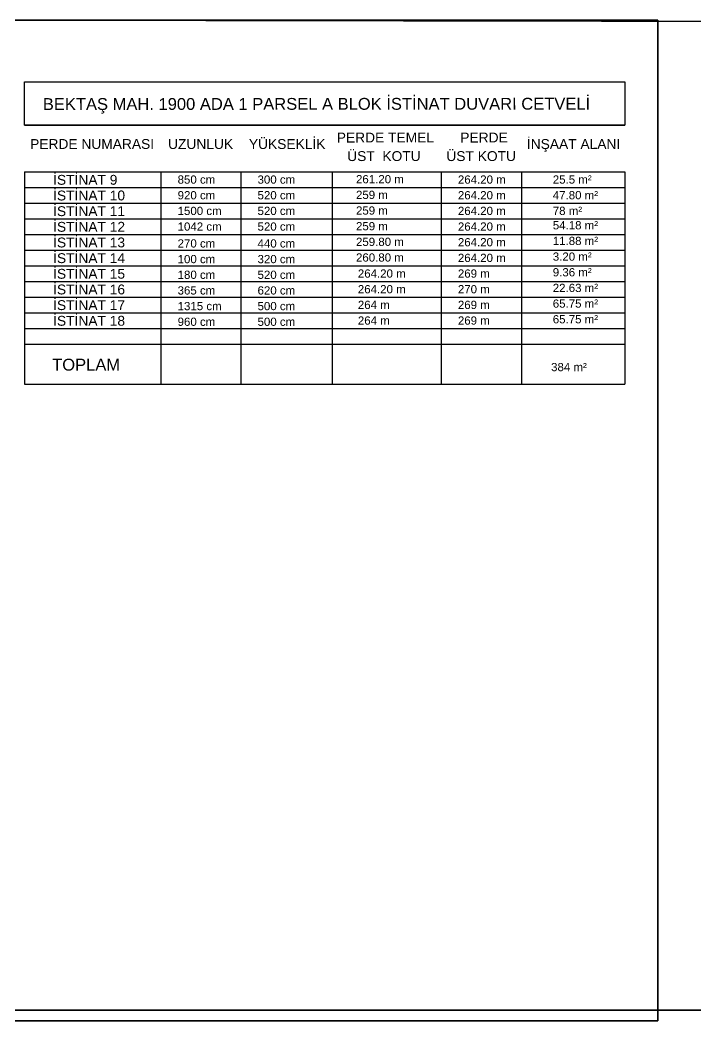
# Model space of a CAD drawing. Header units: millimetres. Extents: x 708 to 46452, y -4963 to 3960.
# Drawn here: x 37497 to 39274, y 1328 to 3959 of the extents above; entities that cross this region are included whole.
import ezdxf

# ---------------------------------------------------------------- set-up
doc = ezdxf.new("R2010")
doc.units = ezdxf.units.MM
doc.layers.add('CRCV', color=21, linetype='Continuous', lineweight=0)
doc.layers.add('görünüş1', color=251, linetype='Continuous', lineweight=35)
doc.layers.add('KP', color=1, linetype='Continuous')
doc.styles.get("Standard").update_dxf_attribs({"font": 'arial.ttf'})

msp = doc.modelspace()

# ---------------------------------------------------------------- linework, layer by layer
at = {"layer": 'görünüş1'}
msp.add_lwpolyline([(32044, 1327.92), (39173.702, 1327.92), (39173.702, 3959.23), (4950.496, 3957.991)], dxfattribs=at)
msp.add_lwpolyline([(46304.326, 1356.56), (37465.416, 1356.56), (37465.356, 3959.23), (46304.266, 3943.825)], close=True, dxfattribs=at)
at = {"layer": 'KP'}
for p, q in [((37508.288, 3683.225), (39087.272, 3683.225)), ((37508.288, 3560.343), (37508.288, 3148.596)), ((37508.288, 3560.343), (39087.272, 3560.343)), ((37866.924, 3560.343), (37866.924, 3001.736)), ((38077.107, 3560.343), (38077.107, 3001.736)), ((38317.591, 3560.343), (38317.591, 3001.736)), ((38603.829, 3560.343), (38603.829, 3001.736)), ((38815.072, 3560.343), (38815.072, 3001.736)), ((39087.272, 3560.343), (39087.272, 3001.736)), ((37508.288, 3519.168), (39087.272, 3519.168)), ((37508.288, 3519.168), (39087.272, 3519.168)), ((37508.288, 3477.994), (39087.272, 3477.994)), ((37508.288, 3477.994), (39087.272, 3477.994)), ((37508.288, 3436.819), (39087.272, 3436.819)), ((37508.288, 3436.819), (39087.272, 3436.819)), ((37508.288, 3395.644), (39087.272, 3395.644)), ((37508.288, 3395.644), (39087.272, 3395.644)), ((37508.288, 3354.469), (39087.272, 3354.469)), ((37508.288, 3354.469), (39087.272, 3354.469)), ((37508.288, 3313.295), (39087.272, 3313.295)), ((37508.288, 3313.295), (39087.272, 3313.295)), ((37508.288, 3313.295), (39087.272, 3313.295)), ((37508.288, 3313.295), (39087.272, 3313.295)), ((37508.288, 3272.12), (39087.272, 3272.12)), ((37508.288, 3272.12), (39087.272, 3272.12)), ((37508.288, 3230.945), (39087.272, 3230.945)), ((37508.288, 3230.945), (39087.272, 3230.945)), ((37508.288, 3189.77), (39087.272, 3189.77)), ((37508.288, 3189.77), (39087.272, 3189.77)), ((37508.288, 3189.77), (39087.272, 3189.77)), ((37508.288, 3189.77), (39087.272, 3189.77)), ((37508.288, 3148.596), (39087.272, 3148.596)), ((37508.288, 3148.596), (39087.272, 3148.596)), ((37508.288, 3148.596), (39087.272, 3148.596)), ((37508.288, 3148.596), (39087.272, 3148.596)), ((37508.288, 3148.596), (39087.272, 3148.596)), ((37508.288, 3148.596), (39087.272, 3148.596)), ((37508.288, 3148.596), (37508.288, 3001.736)), ((37508.288, 3107.421), (39087.272, 3107.421)), ((37508.288, 3107.421), (39087.272, 3107.421)), ((37508.288, 3107.421), (39087.272, 3107.421)), ((37508.288, 3107.421), (39087.272, 3107.421)), ((37508.288, 3001.736), (39087.272, 3001.736))]:
    msp.add_line(p, q, dxfattribs=at)
at = {"layer": 'KP', "elevation": 0}
msp.add_lwpolyline([(37508.288, 3796.707), (39087.272, 3796.707), (39087.272, 3683.225), (37508.288, 3683.225)], close=True, dxfattribs=at)

# ---------------------------------------------------------------- texts
at = {"layer": 'CRCV', "lineweight": 0}
for s, height, p in [('BEKTAŞ MAH. 1900 ADA 1 PARSEL A BLOK İSTİNAT DUVARI CETVELİ', 31.104, (37556.633, 3722.74)), ('PERDE TEMEL ', 25.92, (38329.523, 3637.209)), ('PERDE ', 25.92, (38654.32, 3637.209)), ('PERDE NUMARASI', 25.92, (37523.233, 3620.247)), ('UZUNLUK', 25.92, (37885.923, 3620.247)), ('YÜKSEKLİK', 25.92, (38098.427, 3620.247)), ('İNŞAAT ALANI', 25.92, (38829.331, 3620.247)), (' ÜST  KOTU', 25.92, (38346.834, 3588.482)), (' ÜST KOTU', 25.92, (38607.54, 3588.482)), ('İSTİNAT 9', 25.92, (37583.737, 3526.105)), ('850 cm', 21.6, (37911.022, 3529.034)), ('300 cm', 21.6, (38121.205, 3529.034)), ('261.20 m', 21.6, (38380, 3529.997)), ('264.20 m', 21.6, (38647.927, 3529.034)), ('25.5 m²', 21.6, (38897.418, 3529.159)), ('İSTİNAT 10', 25.92, (37583.737, 3484.93)), ('920 cm', 21.6, (37911.022, 3487.859)), ('520 cm', 21.6, (38121.205, 3487.859)), ('259 m', 21.6, (38380, 3488.822)), ('264.20 m', 21.6, (38647.927, 3487.859)), ('47.80 m²', 21.6, (38897.418, 3487.984)), ('İSTİNAT 11', 25.92, (37583.737, 3443.755)), ('1500 cm', 21.6, (37911.022, 3446.685)), ('520 cm', 21.6, (38121.205, 3446.685)), ('259 m', 21.6, (38380, 3447.648)), ('264.20 m', 21.6, (38647.927, 3446.685)), ('78 m²', 21.6, (38897.418, 3446.809)), ('İSTİNAT 12', 25.92, (37583.737, 3402.58)), ('1042 cm', 21.6, (37911.022, 3405.51)), ('520 cm', 21.6, (38121.205, 3405.51)), ('259 m', 21.6, (38380, 3406.473)), ('264.20 m', 21.6, (38647.927, 3405.51)), ('54.18 m²', 21.6, (38897.418, 3408.865)), ('İSTİNAT 13', 25.92, (37583.737, 3361.406)), ('270 cm', 21.6, (37911.022, 3361.105)), ('440 cm', 21.6, (38121.205, 3361.105)), ('259.80 m', 21.6, (38380, 3365.298)), ('264.20 m', 21.6, (38647.927, 3364.335)), ('11.88 m²', 21.6, (38897.418, 3367.69)), ('İSTİNAT 14', 25.92, (37583.737, 3320.231)), ('100 cm', 21.6, (37911.022, 3319.93)), ('320 cm', 21.6, (38121.205, 3319.93)), ('260.80 m', 21.6, (38380, 3324.123)), ('264.20 m', 21.6, (38647.927, 3323.16)), ('3.20 m²', 21.6, (38897.418, 3326.515)), ('İSTİNAT 15', 25.92, (37583.737, 3279.056)), ('180 cm', 21.6, (37911.022, 3278.756)), ('520 cm', 21.6, (38121.205, 3278.756)), ('264.20 m', 21.6, (38384.909, 3281.986)), ('269 m', 21.6, (38647.927, 3281.986)), ('9.36 m²', 21.6, (38897.418, 3285.34)), ('İSTİNAT 16', 25.92, (37583.737, 3237.881)), ('22.63 m²', 21.6, (38897.418, 3244.166)), ('365 cm', 21.6, (37911.022, 3237.581)), ('620 cm', 21.6, (38121.205, 3237.581)), ('264.20 m', 21.6, (38384.909, 3240.811)), ('270 m', 21.6, (38647.927, 3240.811)), ('İSTİNAT 17', 25.92, (37583.737, 3196.707)), ('1315 cm', 21.6, (37911.022, 3196.406)), ('500 cm', 21.6, (38121.205, 3196.406)), ('264 m', 21.6, (38384.909, 3199.636)), ('269 m', 21.6, (38647.927, 3199.636)), ('65.75 m²', 21.6, (38897.418, 3202.991)), ('İSTİNAT 18', 25.92, (37583.737, 3155.532)), ('960 cm', 21.6, (37911.022, 3155.231)), ('500 cm', 21.6, (38121.205, 3155.231)), ('264 m', 21.6, (38384.909, 3158.461)), ('269 m', 21.6, (38647.927, 3158.461)), ('65.75 m²', 21.6, (38897.418, 3161.816)), ('TOPLAM', 31.104, (37581.189, 3037.622)), ('384 m²', 21.6, (38892.977, 3036.074))]:
    msp.add_text(s, height=height, rotation=0.03856, dxfattribs=at).set_placement(p)

doc.saveas('drawing.dxf')
